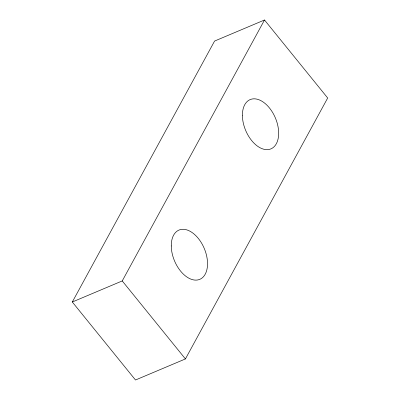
<?xml version="1.0" encoding="UTF-8"?>
<svg xmlns="http://www.w3.org/2000/svg" width="400" height="400" viewBox="0 0 400 400"><rect width="100%" height="100%" fill="white"/><g stroke="black" fill="none" stroke-linecap="round" stroke-linejoin="round"><path stroke-width="0.6" d="M72.31 302L214.575 41.065L264.505 20L327.69 98L185.425 358.935L135.495 380L72.31 302L122.24 280.935L264.505 20M122.24 280.935L185.425 358.935M171.27 245.965A26.74 16.12 67.1 0 0 198.635 279.745A26.74 16.12 67.1 0 0 198.29 238.39A26.74 16.12 67.1 0 0 171.27 245.965M242.405 115.5A26.74 16.12 67.1 0 0 269.765 149.275A26.74 16.12 67.1 0 0 269.425 107.925A26.74 16.12 67.1 0 0 242.405 115.5"/></g></svg>
